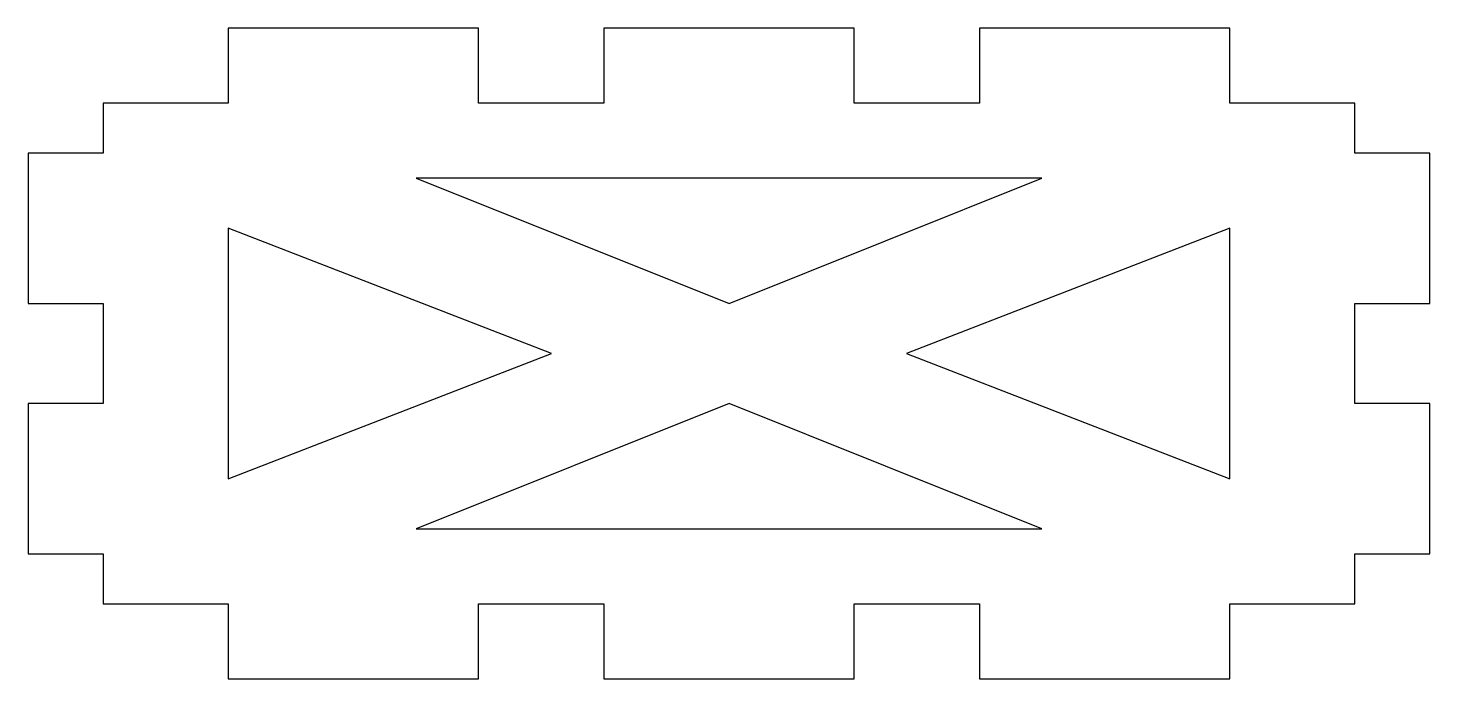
# Model space of a CAD drawing. Header units: millimetres. Extents: x -28 to 28, y -13 to 13.
import ezdxf

# ---------------------------------------------------------------- set-up
doc = ezdxf.new("R2010")
doc.units = ezdxf.units.MM

msp = doc.modelspace()

# ---------------------------------------------------------------- linework, layer by layer
at = {"color": 7, "linetype": 'Continuous', "lineweight": 25}
for p, q in [((-10, 13), (-20, 13)), ((-20, 13), (-20, 10)), ((-10, 10), (-10, 13)), ((5, 13), (-5, 13)), ((-5, 13), (-5, 10)), ((5, 10), (5, 13)), ((20, 13), (10, 13)), ((10, 13), (10, 10)), ((20, 10), (20, 13)), ((-20, 10), (-25, 10)), ((-25, 10), (-25, 8)), ((-5, 10), (-10, 10)), ((10, 10), (5, 10)), ((25, 10), (20, 10)), ((25, 8), (25, 10)), ((-25, 8), (-28, 8)), ((-28, 8), (-28, 2)), ((28, 8), (25, 8)), ((28, 2), (28, 8)), ((-12.5, 7), (0, 2)), ((12.5, 7), (-12.5, 7)), ((0, 2), (12.5, 7)), ((-20, 5), (-20, -5)), ((-7.084, 0), (-20, 5)), ((20, 5), (7.084, 0)), ((20, -5), (20, 5)), ((-28, 2), (-25, 2)), ((-25, 2), (-25, -2)), ((25, -2), (25, 2)), ((25, 2), (28, 2)), ((-20, -5), (-7.084, 0)), ((7.084, 0), (20, -5)), ((-25, -2), (-28, -2)), ((-28, -2), (-28, -8)), ((0, -2), (-12.5, -7)), ((12.5, -7), (0, -2)), ((28, -2), (25, -2)), ((28, -8), (28, -2)), ((-12.5, -7), (12.5, -7)), ((-28, -8), (-25, -8)), ((-25, -8), (-25, -10)), ((25, -10), (25, -8)), ((25, -8), (28, -8)), ((-25, -10), (-20, -10)), ((-20, -10), (-20, -13)), ((-10, -13), (-10, -10)), ((-10, -10), (-5, -10)), ((-5, -10), (-5, -13)), ((5, -13), (5, -10)), ((5, -10), (10, -10)), ((10, -10), (10, -13)), ((20, -13), (20, -10)), ((20, -10), (25, -10)), ((-20, -13), (-10, -13)), ((-5, -13), (5, -13)), ((10, -13), (20, -13))]:
    msp.add_line(p, q, dxfattribs=at)

doc.saveas('drawing.dxf')
